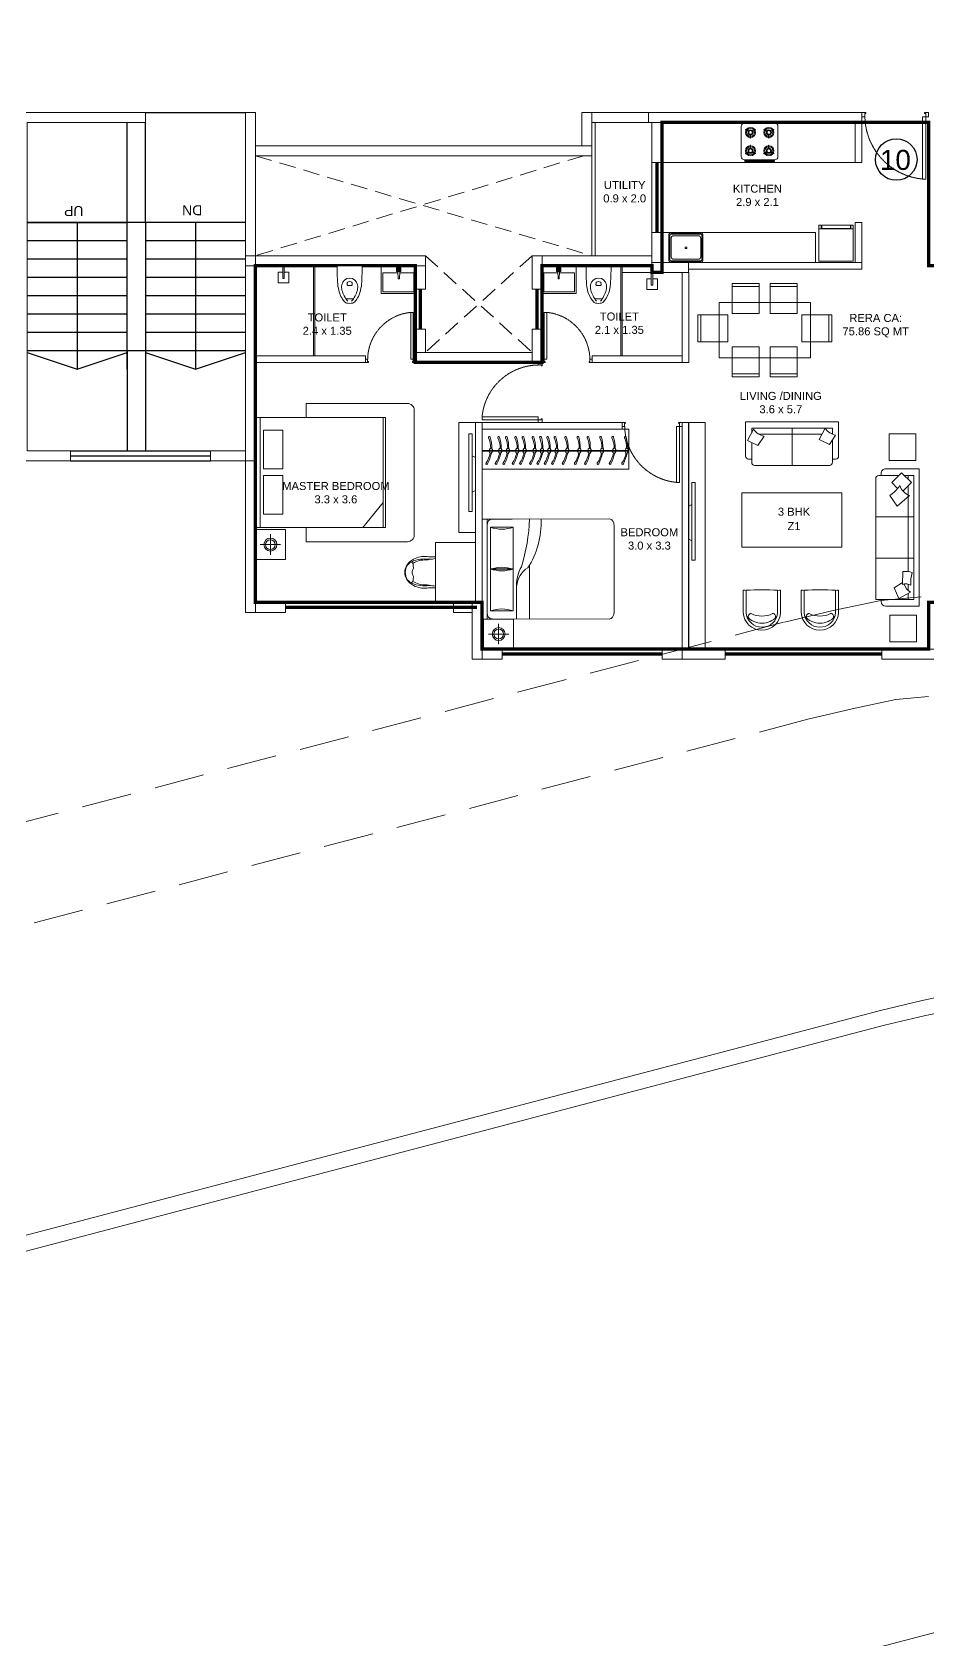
# Model space of a CAD drawing. Header units: inches. Extents: x 27644242 to 29005101, y -955243 to 216979.
# Drawn here: x 28720668 to 28734104, y 27122 to 51236 of the extents above; entities that cross this region are included whole.
import ezdxf

# ---------------------------------------------------------------- set-up
doc = ezdxf.new("R2010")
doc.units = ezdxf.units.IN
doc.header["$MEASUREMENT"] = 0
doc.set_wipeout_variables(frame=1)
for name, pattern in [('01-Xref Col Podium Lvl-1$0$HIDDEN', [0.375, 0.25, -0.125]), ('DASHED', [0.75, 0.5, -0.25]), ('DASHED2', [0.375, 0.25, -0.125]), ('HIDDEN', [0.375, 0.25, -0.125])]:
    doc.linetypes.add(name, pattern=pattern)
doc.layers.get('Defpoints').update_dxf_attribs({"color": 8})
for name, color, linetype, lineweight in [('AHC-A-DUCT', 14, 'HIDDEN', 5), ('DOOR', 4, 'Continuous', 0), ('ELEVATION', 40, 'Continuous', 13), ('FURN', 250, 'Continuous', 0), ('RVA Site Boundary', 17, 'Continuous', 15), ('WALL', 7, 'Continuous', 20), ('WINDOW', 162, 'Continuous', 13)]:
    doc.layers.add(name, color=color, linetype=linetype, lineweight=lineweight)
for name, color, linetype in [('KPA Elevation Line 3', 252, 'Continuous'), ('KPA General Plan Line', 1, 'Continuous'), ('KPA Glass', 152, 'Continuous'), ('KPA Stair Line', 253, 'Continuous'), ('KPA Text', 7, 'Continuous'), ('text', 7, 'Continuous')]:
    doc.layers.add(name, color=color, linetype=linetype)
doc.styles.add('AMITS', font='arial.ttf')
doc.styles.get("Standard").update_dxf_attribs({"font": 'swiss.ttf'})

# ---------------------------------------------------------------- blocks, each defined once
blk = doc.blocks.new('A$C69BC79EC')
for p, q in [((980, 3480), (230, 3230)), ((980, 1280), (980, 3480)), ((1730, 3230), (980, 3480)), ((2755, 3480), (2005, 3230)), ((2755, 1280), (2755, 3480)), ((3505, 3230), (2755, 3480))]:
    blk.add_line(p, q)
at = {"layer": 'KPA Elevation Line 3'}
for p, q in [((1730, 1280), (1730, 3480)), ((2005, 3480), (2005, 1280)), ((1730, 3205), (2005, 3205)), ((1730, 1280), (2005, 1280))]:
    blk.add_line(p, q, dxfattribs=at)
at = {"layer": 'KPA General Plan Line'}
blk.add_line((1730, -370), (230, -370), dxfattribs=at)
at = {"layer": 'KPA Glass', "ltscale": 500}
for p, q in [((2855, 4855), (755, 4855)), ((2855, 4780), (755, 4780)), ((2855, 4705), (755, 4705))]:
    blk.add_line(p, q, dxfattribs=at)
at = {"layer": 'KPA Stair Line', "ltscale": 500}
for p, q in [((1730, 3205), (1730, 4705)), ((2005, 3205), (2005, 4705)), ((1730, 1280), (1730, -220)), ((2005, 1280), (2005, -220))]:
    blk.add_line(p, q, dxfattribs=at)
at = {"layer": 'KPA Stair Line'}
for p, q in [((230, 3205), (1730, 3205)), ((2005, 3205), (3505, 3205)), ((230, 2930), (1730, 2930)), ((2005, 2930), (3505, 2930)), ((230, 2655), (1730, 2655)), ((2005, 2655), (3505, 2655)), ((230, 2380), (1730, 2380)), ((2005, 2380), (3505, 2380)), ((230, 2105), (1730, 2105)), ((2005, 2105), (3505, 2105)), ((230, 1830), (1730, 1830)), ((2005, 1830), (3505, 1830)), ((230, 1555), (1730, 1555)), ((2005, 1555), (3505, 1555)), ((230, 1280), (1730, 1280)), ((3505, 1280), (2005, 1280)), ((2005, 1280), (3505, 1280))]:
    blk.add_line(p, q, dxfattribs=at)
at = {"layer": 'WALL', "ltscale": 500}
for p, q in [((755, 4855), (80, 4855)), ((80, -370), (80, 4855)), ((755, 4705), (755, 4855)), ((2855, 4705), (2855, 4855)), ((3655, 4855), (2855, 4855)), ((3655, 4855), (3655, -370)), ((755, 4705), (230, 4705)), ((230, -370), (230, 4705)), ((3505, 4705), (2855, 4705)), ((3505, 4705), (3505, -220)), ((1730, -220), (3505, -220)), ((1730, -220), (1730, -370)), ((80, -370), (230, -370)), ((1730, -370), (3655, -370))]:
    blk.add_line(p, q, dxfattribs=at)
at = {"layer": 'KPA Text', "extrusion": (-0.021168, 5.594e-15, 0.999776)}
for s, p in [('DN', (-1023, 877, -18)), ('UP', (-1035, 2659, -55))]:
    blk.add_text(s, height=150, rotation=90, dxfattribs=at).set_placement(p)
blk = doc.blocks.new('A$C3D5F2F58')
at = {"color": 0, "linetype": 'ByBlock'}
blk.add_wipeout([(188, 0), (-188, 0), (-185, -125), (-183, -194), (-179, -263), (-176, -302), (-170, -349), (-151, -415), (-144, -433), (-131, -459), (-112, -495), (-106, -504), (-86, -530), (-72, -545), (-64, -553), (-56, -558), (-41, -562), (-23, -564), (3, -565), (30, -563), (47, -561), (56, -558), (74, -543), (101, -511), (135, -451), (158, -392), (171, -340), (179, -260), (185, -136), (187, -46)], dxfattribs=at)
for p, q in [((-188, 0), (188, 0)), ((0, -63), (0, -63)), ((-38, -282), (-36, -255)), ((-24, -298), (24, -298)), ((36, -255), (38, -282)), ((-43, -497), (43, -497))]:
    blk.add_line(p, q, dxfattribs=at)
at = {"color": 0, "linetype": 'ByBlock', "extrusion": (0, 0, -1)}
for centre, major_axis, ratio, start_param, end_param in [((3903, 5), (4088, 164), 0.940247, 3.100232, 3.182953), ((-3903, 5), (-4088, 164), 0.940247, 3.100232, 3.182953), ((0, -305), (84.4, 84.4), 1, 4.07333, 6.922251), ((0, -292), (-38.2, 38.2), 1, 0.139988, 1.430816), ((276, -258), (321, 321), 1, 3.353441, 3.79389), ((87, -319), (147, 147), 1, 3.705861, 4.079165), ((326, -246), (-323, 323), 1, 4.816657, 5.23508), ((-24, -284), (10, 10), 1, 2.356198, 4.018929), ((-27, -256), (6.03, 6.03), 1, 4.01894, 4.852375), ((24, -284), (-10, 10), 1, 2.264265, 3.926995), ((-326, -246), (-323, 323), 1, 2.618909, 3.037332), ((27, -256), (6.03, 6.03), 1, -0.139979, 0.693472), ((-276, -258), (-321, 321), 1, 2.489302, 2.929752), ((-87, -319), (-147, 147), 1, 2.204028, 2.577331), ((119, -350), (193, 193), 1, 3.092098, 3.328462), ((-41, -527), (24.1, 24.1), 1, 2.528301, 3.092099), ((-43, -474), (16.1, 16.1), 1, 2.356198, 3.387836), ((0, -292), (-193, 193), 1, 3.75489, 4.099099), ((43, -474), (16.1, 16.1), 1, 1.324559, 2.356198), ((41, -527), (24.1, 24.1), 1, 1.620298, 2.184095), ((-119, -350), (193, 193), 1, 1.383935, 1.620298)]:
    blk.add_ellipse(centre, major_axis=major_axis, ratio=ratio, start_param=start_param, end_param=end_param, dxfattribs=at)
blk = doc.blocks.new('A$C3E645E75')
at = {"extrusion": (0, 0, -1), "zscale": -0.9999999999999998, "rotation": 179.9999999999989}
blk.add_blockref('A$C3D5F2F58', (0, 0), dxfattribs=at)
blk = doc.blocks.new('A$C700F438C')
at = {"layer": 'FURN', "color": 8, "extrusion": (-6.65399e-08, 5.27913e-08, 1)}
for p, q in [((0.073, 1.5, 0), (1.83, 1.5, 0)), ((1.98, 1.5, 0), (1.53, 1.5, 0)), ((1.98, 1.5, 0), (1.53, 1.5, 0)), ((1.98, 1.5, 0), (1.53, 1.5, 0)), ((1.904, 1.5, 0), (1.904, 0, 0)), ((0, 0.091, 0), (0, 1.409, 0)), ((1.855, 1.378, 0), (1.512, 1.378, 0)), ((1.512, 1.378, 0), (1.512, 0.747, 0)), ((1.855, 0.747, 0), (1.855, 1.378, 0)), ((1.267, 0.799, 0), (1.267, 0, 0)), ((1.512, 0.122, 0), (1.512, 0.754, 0)), ((1.512, 0.754, 0), (1.855, 0.754, 0)), ((1.512, 0.747, 0), (1.855, 0.747, 0)), ((1.855, 0.754, 0), (1.855, 0.122, 0)), ((1.463, 0.503, 0), (1.463, 0, 0)), ((1.83, 0, 0), (0.074, 0, 0)), ((1.855, 0.122, 0), (1.512, 0.122, 0)), ((1.904, 0, 0), (1.98, 0, 0))]:
    blk.add_line(p, q, dxfattribs=at)
at = {"layer": 'FURN', "linetype": 'Continuous', "lineweight": 0, "extrusion": (-6.65399e-08, 5.27913e-08, 1)}
blk.add_line((1.83, 0, 0), (1.917, 0, 0), dxfattribs=at)
at = {"layer": 'FURN', "color": 8, "extrusion": (6.65399e-08, -5.27913e-08, -1)}
for centre, major_axis, ratio, start_param, end_param in [((0.073, 1.409, 0), (0, -0.0914, 0), 0.803207, 1.570796, 3.141593), ((1.959, 1.454, 0), (0, -1.077, 0), 0.803207, 0.880587, 1.613256), ((3.067, 1.603, 0), (0, -2.243, 0), 0.803207, 1.197175, 1.525138), ((1.83, 1.409, 0), (0, -0.0914, 0), 0.803207, 3.141593, 4.712389), ((1.683, 2.11, 0), (0, -0.762, 0), 0.803207, -0.283794, 0.283794), ((0.669, 0.085, 0), (-0.705, -0.615, 0), 0.604617, 2.952061, 3.536756), ((-0.032, 0.19, 0), (-1.467, -0.494, 0), 0.581007, 3.019706, 3.343381), ((1.684, 0.015, 0), (0, -0.762, 0), 0.803207, 2.857799, 3.425387), ((0.074, 0.091, 0), (0, -0.0914, 0), 0.803207, 0, 1.570796), ((1.83, 0.092, 0), (0, -0.0914, 0), 0.803207, -1.570796, 0)]:
    blk.add_ellipse(centre, major_axis=major_axis, ratio=ratio, start_param=start_param, end_param=end_param, dxfattribs=at)
at = {"layer": 'FURN', "color": 8, "extrusion": (-6.65399e-08, 5.27913e-08, 1)}
for centre, start_param, end_param in [((1.683, 1.485, 0), -0.283794, 0.283794), ((1.684, -0.61, 0), 2.857799, 3.425387)]:
    blk.add_ellipse(centre, major_axis=(0, -0.762, 0), ratio=0.803207, start_param=start_param, end_param=end_param, dxfattribs=at)
blk = doc.blocks.new('BEDROOM')
at = {"layer": 'FURN', "linetype": 'Continuous', "extrusion": (-5.00305e-08, -8.66553e-08, 1)}
for p, q in [((1066, 501, 0), (1066, 193, 0)), ((912, 347, 0), (1220, 347, 0))]:
    blk.add_line(p, q, dxfattribs=at)
at = {"layer": 'FURN', "ltscale": 500}
blk.add_line((1315, 122, 0), (1315, -1378, 0), dxfattribs=at)
at = {"layer": 'FURN', "ltscale": 0.05, "extrusion": (-5.00305e-08, -8.66553e-08, 1), "elevation": 0}
blk.add_lwpolyline([(1291, 122), (841, 122), (841, 572), (1291, 572)], close=True, dxfattribs=at)
at = {"layer": 'FURN', "linetype": 'Continuous', "extrusion": (-5.00305e-08, -8.66553e-08, 1)}
for radius in [97, 72.8]:
    blk.add_circle((1066, 347, 0), radius, dxfattribs=at)
at = {"layer": 'FURN', "extrusion": (-3.01072e-07, 1.30707e-07, 1), "xscale": -1000.000000000015, "yscale": 1000.000000000015, "zscale": 1000.000000000007, "rotation": 180.0236273616612}
blk.add_blockref('A$C700F438C', (-665, 121, 0), dxfattribs=at)
blk = doc.blocks.new('hob')
at = {"layer": 'FURN', "extrusion": (2e-16, 7.34249e-08, 1)}
for p, q in [((-747640, 890447), (-747613, 890399)), ((-747640, 890302), (-747613, 890350)), ((-747636, 890449), (-747608, 890402)), ((-747636, 890300), (-747608, 890347)), ((-747510, 890377), (-747566, 890377)), ((-747510, 890372), (-747566, 890372)), ((-747405, 890377), (-747350, 890377)), ((-747405, 890372), (-747350, 890372)), ((-747280, 890449), (-747308, 890402)), ((-747280, 890300), (-747308, 890347)), ((-747276, 890447), (-747303, 890399)), ((-747276, 890302), (-747303, 890350)), ((-747640, 890172), (-747613, 890124)), ((-747640, 890027), (-747613, 890075)), ((-747636, 890174), (-747608, 890127)), ((-747636, 890025), (-747608, 890072)), ((-747510, 890102), (-747566, 890102)), ((-747510, 890097), (-747566, 890097)), ((-747405, 890102), (-747350, 890102)), ((-747405, 890097), (-747350, 890097)), ((-747280, 890174), (-747308, 890127)), ((-747280, 890025), (-747308, 890072)), ((-747276, 890172), (-747303, 890124)), ((-747276, 890027), (-747303, 890075))]:
    blk.add_line(p, q, dxfattribs=at)
at = {"layer": 'FURN', "extrusion": (2e-16, 7.34249e-08, 1), "elevation": 0}
for points in [[(-747233, 889962), (-747683, 889962, -0.414214), (-747733, 890012), (-747733, 890462, -0.414214), (-747683, 890512), (-747233, 890512, -0.414214), (-747183, 890462), (-747183, 890012, -0.414214)], [(-747173, 890462, -0.414214), (-747158, 890447), (-747158, 890027, -0.414214), (-747173, 890012), (-747173, 890027)]]:
    blk.add_lwpolyline(points, format="xyb", close=True, dxfattribs=at)
at = {"layer": 'FURN', "extrusion": (2e-16, 7.34249e-08, 1), "const_width": 20, "elevation": 0}
for points in [[(-747625, 890375, 1), (-747565, 890375, 1)], [(-747290, 890375, 1), (-747350, 890375, 1)], [(-747625, 890100, -1), (-747565, 890100, -1)], [(-747290, 890100, 1), (-747350, 890100, 1)]]:
    blk.add_lwpolyline(points, format="xyb", close=True, dxfattribs=at)
at = {"layer": 'FURN', "extrusion": (2e-16, 7.34249e-08, 1)}
for centre, radius in [((-747595, 890375, 0), 75), ((-747595, 890375, 0), 60), ((-747595, 890375, 0), 37.5), ((-747320, 890375, 0), 75), ((-747320, 890375, 0), 60), ((-747320, 890375, 0), 37.5), ((-747595, 890100, 0), 75), ((-747595, 890100, 0), 60), ((-747595, 890100, 0), 37.5), ((-747320, 890100, 0), 75), ((-747320, 890100, 0), 60), ((-747320, 890100, 0), 37.5)]:
    blk.add_circle(centre, radius, dxfattribs=at)
for centre, start, end in [((-747595, 890375, 0), 118.3146, 121.6854), ((-747595, 890375, 0), 238.3146, 241.6854), ((-747595, 890375, 0), 358.3146, 1.6854), ((-747320, 890375, 0), 178.3146, 181.6854), ((-747320, 890375, 0), 58.3146, 61.6854), ((-747320, 890375, 0), 58.3146, 61.6854), ((-747320, 890375, 0), 298.3146, 301.6854), ((-747595, 890100, 0), 118.3146, 121.6854), ((-747595, 890100, 0), 358.3146, 1.6854), ((-747320, 890100, 0), 178.3146, 181.6854), ((-747320, 890100, 0), 58.3146, 61.6854), ((-747320, 890100, 0), 58.3146, 61.6854), ((-747595, 890100, 0), 238.3146, 241.6854), ((-747320, 890100, 0), 298.3146, 301.6854)]:
    blk.add_arc(centre, 85, start, end, dxfattribs=at)
blk = doc.blocks.new('DOOR_750')
at = {"layer": 'DOOR'}
for points in [[(-70, 50), (-32, 50), (-32, 750), (-70, 750)], [(-750, 50), (-718, 50), (-718, 12), (-705, 12), (-705, 0), (-750, 0)], [(0, 50), (-32, 50), (-32, 12), (-45, 12), (-45, 0), (0, 0)]]:
    blk.add_lwpolyline(points, close=True, dxfattribs=at)
at = {"layer": 'DOOR', "linetype": 'DASHED', "ltscale": 10}
blk.add_arc((-2, 38), 715, 95.4221, 179.0403, dxfattribs=at)
blk = doc.blocks.new('A$C3C731254-flat-1')
at = {"layer": 'FURN'}
for p, q in [((-77430, -2820), (-77431, -2802)), ((-77430, -2802), (-77318, -2797)), ((-77430, -2820), (-77318, -2825))]:
    blk.add_line(p, q, dxfattribs=at)
for points in [[(-77233, -3061), (-77648, -3061), (-77648, -2547), (-77233, -2547)], [(-77263, -2843), (-77263, -2778), (-77318, -2778), (-77318, -2843)], [(-77275, -2831), (-77275, -2791), (-77306, -2791), (-77306, -2831)], [(-77287, -2819), (-77287, -2803), (-77293, -2803), (-77293, -2819)]]:
    blk.add_lwpolyline(points, close=True, dxfattribs=at)
blk.add_lwpolyline([(-77339, -2824), (-77339, -3036), (-77623, -3036), (-77623, -2572), (-77339, -2572), (-77339, -2798)], dxfattribs=at)
blk = doc.blocks.new('A$C3A956F37-flat-1')
at = {"layer": 'FURN'}
blk.add_line((-168, 90), (0, 90), dxfattribs=at)
for points in [[(-97, 67), (-97, 0), (-259, 0), (-259, 161), (-97, 161), (-97, 90)], [(0, 67), (-191, 67), (-191, 90), (-168, 90)]]:
    blk.add_lwpolyline(points, dxfattribs=at)
blk = doc.blocks.new('KITCHEN')
at = {"layer": 'FURN'}
for p, q in [((-135610, 231799, 0), (-135610, 232190, 0)), ((-135596, 231813, 0), (-135596, 232176, 0)), ((-135120, 232209, 0), (-135591, 232209, 0)), ((-135578, 231857, 0), (-135578, 232132, 0)), ((-135134, 232195, 0), (-135577, 232195, 0)), ((-135172, 232171, 0), (-135539, 232171, 0)), ((-135133, 232132, 0), (-135133, 231857, 0)), ((-135115, 231813, 0), (-135115, 232176, 0)), ((-135100, 231799, 0), (-135100, 232190, 0)), ((-135120, 231779, 0), (-135591, 231779, 0)), ((-135134, 231794, 0), (-135577, 231794, 0)), ((-135172, 231818, 0), (-135539, 231818, 0))]:
    blk.add_line(p, q, dxfattribs=at)
blk.add_circle((-135356, 231997, 0), 14.6, dxfattribs=at)
for centre, radius, start, end in [((-135591, 232190, 0), 19.4, 89.9999, 179.9999), ((-135577, 232176, 0), 19.4, 89.9999, 179.9999), ((-135539, 232132, 0), 38.9, 89.9999, 179.9999), ((-135172, 232132, 0), 38.9, 359.9999, 89.9999), ((-135134, 232176, 0), 19.4, 359.9999, 89.9999), ((-135120, 232190, 0), 19.4, 359.9999, 89.9999), ((-135591, 231799, 0), 19.4, 180.0001, 270.0001), ((-135577, 231813, 0), 19.4, 180.0001, 270.0001), ((-135539, 231857, 0), 38.9, 179.9999, 269.9999), ((-135172, 231857, 0), 38.9, 269.9999, 359.9999), ((-135134, 231813, 0), 19.4, 270.0001, 0.0001), ((-135120, 231799, 0), 19.4, 270.0001, 0.0001)]:
    blk.add_arc(centre, radius, start, end, dxfattribs=at)
blk = doc.blocks.new('edddew234')
at = {"layer": 'FURN', "linetype": 'Continuous', "extrusion": (5.00305e-08, 8.66553e-08, 1)}
for p, q in [((1391, 2058, 0), (1391, 1750, 0)), ((1545, 1904, 0), (1237, 1904, 0))]:
    blk.add_line(p, q, dxfattribs=at)
at = {"layer": 'FURN', "ltscale": 0.05, "extrusion": (5.00305e-08, 8.66553e-08, 1)}
for p, q in [((1616, 1650, 0), (-334, 1650, 0)), ((-334, 1650, 0), (-334, 0, 0)), ((6, 1650, 0), (-299, 1271, 0)), ((-299, 1650, 0), (-299, 0, 0)), ((1547, 1650, 0), (1547, 0, 0)), ((1616, 1650, 0), (1616, 0, 0)), ((1616, 0, 0), (-334, 0, 0))]:
    blk.add_line(p, q, dxfattribs=at)
blk.add_lwpolyline([(1166, 1679), (1616, 1679), (1616, 2129), (1166, 2129)], close=True, dxfattribs=at)
at = {"layer": 'FURN', "linetype": 'Continuous', "extrusion": (5.00305e-08, 8.66553e-08, 1)}
for points in [[(1494, 1449), (1203, 1449), (1203, 869), (1494, 869)], [(1494, 190), (1203, 190), (1203, 769), (1494, 769)]]:
    blk.add_lwpolyline(points, close=True, dxfattribs=at)
for radius in [97, 72.8]:
    blk.add_circle((1391, 1904), radius, dxfattribs=at)
blk = doc.blocks.new('TVVVV')
at = {"layer": 'FURN', "ltscale": 1000, "elevation": 0}
blk.add_lwpolyline([(-130, 740), (-82, 740), (-82, -429), (-130, -429)], close=True, dxfattribs=at)
for points in [[(-130, 447), (-179, 422)], [(-130, -96), (-179, -71)]]:
    blk.add_lwpolyline(points, dxfattribs=at)
blk = doc.blocks.new('CHAIR3A')
at = {"linetype": 'ByBlock'}
blk.add_line((-52, -301), (-52, 301), dxfattribs=at)
for points in [[(-52, 301, -0.003941), (-52, 301, 0.024434), (-3, 299, 0.045583), (106, 303, -0.150789), (371, 255, -0.143435), (506, 126, -0.142303), (537, 0, -2.98005)], [(-52, 267, 0.057605), (62, 255, -0.038875), (238, 255, -0.121281), (406, 199, -1.697813)], [(-52, 267, 0.057605), (62, 255, -0.038875), (238, 255, -0.121281), (406, 199, -1.697813)], [(-52, -301, 0.003941), (-52, -300, -0.024434), (-3, -299, -0.045583), (106, -303, 0.150789), (371, -255, 0.143435), (506, -126, 0.142303), (537, 0, 2.98005)], [(68, 254, 0.173618), (87, 244, 0.0594), (126, 241, -0.149572), (381, 173, 1.755029)], [(68, 254, 0.173618), (87, 244, 0.0594), (126, 241, -0.149572), (381, 173, 1.755029)], [(529, 0, 0.08954), (521, 43, -0.106296), (517, 70, 0.127969), (512, 95, 0.046207), (480, 147, 0.087077), (465, 161, -0.116175), (440, 187, 0.417123), (406, 196, 0.303615), (375, 132, -0.099252), (373, 96, 0.17219), (376, 68, -0.081748), (395, 0, 1.609398)], [(529, 0, 0.08954), (521, 43, -0.106296), (517, 70, 0.127969), (512, 95, 0.046207), (480, 147, 0.087077), (465, 161, -0.116175), (440, 187, 0.417123), (406, 196, 0.303615), (375, 132, -0.099252), (373, 96, 0.17219), (376, 68, -0.081748), (395, 0, 1.609398)], [(529, 0, -0.08954), (521, -43, 0.106296), (517, -70, -0.127969), (512, -95, -0.046207), (480, -147, -0.087077), (465, -161, 0.116175), (440, -187, -0.417123), (406, -196, -0.303615), (375, -132, 0.099252), (373, -96, -0.17219), (376, -68, 0.081748), (395, 0, -1.609398)], [(529, 0, -0.08954), (521, -43, 0.106296), (517, -70, -0.127969), (512, -95, -0.046207), (480, -147, -0.087077), (465, -161, 0.116175), (440, -187, -0.417123), (406, -196, -0.303615), (375, -132, 0.099252), (373, -96, -0.17219), (376, -68, 0.081748), (395, 0, -1.609398)], [(-52, -267, -0.057605), (62, -255, 0.038875), (238, -255, 0.121281), (406, -199, 1.697813)], [(-52, -267, -0.057605), (62, -255, 0.038875), (238, -255, 0.121281), (406, -199, 1.697813)], [(68, -254, -0.173618), (87, -244, -0.0594), (126, -241, 0.149572), (381, -173, -1.755029)], [(68, -254, -0.173618), (87, -244, -0.0594), (126, -241, 0.149572), (381, -173, -1.755029)]]:
    blk.add_lwpolyline(points, format="xyb", dxfattribs=at)
blk = doc.blocks.new('09CH600A')
at = {"linetype": 'ByBlock'}
blk.add_wipeout([(-275, 0), (275, 0), (274, -35), (277, -145), (278, -240), (261, -323), (234, -387), (193, -448), (142, -494), (109, -515), (34, -539), (-15, -540), (-54, -535), (-102, -518), (-170, -471), (-211, -424), (-233, -388), (-250, -350), (-273, -270), (-279, -219), (-278, -158), (-273, -96), (-273, -53), (-274, -23), (-275, -1)], dxfattribs=at)
at = {"linetype": 'ByBlock', "xscale": 0.9151414309484192, "yscale": 0.9151414309484192, "zscale": 0.9151414309484192, "rotation": 270.0696394041314}
blk.add_blockref('CHAIR3A', (0, -48), dxfattribs=at)
blk = doc.blocks.new('rffffff')
at = {"layer": 'FURN'}
for p, q in [((146, 519, 0), (-2054, 519, 0)), ((-2054, 519, 0), (-2053, -81, 0)), ((146, 519, 0), (147, -81, 0)), ((146, 251, 0), (-2054, 250, 0)), ((146, 239, 0), (-2054, 238, 0)), ((147, -81, 0), (-2053, -81, 0))]:
    blk.add_line(p, q, dxfattribs=at)
at = {"layer": 'FURN', "extrusion": (9.36485e-09, 6.40542e-09, 1)}
for points in [[(-2028, 206, 0.144333), (-2019, 208, 0.107177), (-2009, 216, 0.077818), (-2003, 227, 0.065016), (-1999, 242, 0.065016), (-2000, 257, 0.077818), (-2004, 269, 0.107177), (-2011, 279, 0.144333), (-2020, 282, 0.144333), (-2029, 280, 0.107177), (-2038, 273, 0.077818), (-2044, 262, 0.065016), (-2048, 247, 0.065016), (-2047, 231, 0.077818), (-2044, 219, 0.107177), (-2036, 210, 0.144333)], [(-1840, 206, 0.144333), (-1831, 208, 0.107177), (-1821, 216, 0.077818), (-1815, 227, 0.065016), (-1811, 242, 0.065016), (-1812, 257, 0.077818), (-1816, 269, 0.107177), (-1823, 279, 0.144333), (-1832, 282, 0.144333), (-1841, 280, 0.107177), (-1850, 273, 0.077818), (-1856, 262, 0.065016), (-1860, 247, 0.065016), (-1859, 231, 0.077818), (-1856, 219, 0.107177), (-1848, 210, 0.144333)], [(-1657, 207, 0.144333), (-1648, 208, 0.107177), (-1639, 216, 0.077818), (-1633, 227, 0.065016), (-1629, 242, 0.065016), (-1630, 257, 0.077818), (-1633, 269, 0.107177), (-1641, 279, 0.144333), (-1649, 282, 0.144333), (-1658, 280, 0.107177), (-1668, 273, 0.077818), (-1674, 262, 0.065016), (-1678, 247, 0.065016), (-1677, 232, 0.077818), (-1673, 219, 0.107177), (-1666, 210, 0.144333)], [(-1469, 207, 0.144333), (-1460, 208, 0.107177), (-1451, 216, 0.077818), (-1444, 227, 0.065016), (-1441, 242, 0.065016), (-1441, 257, 0.077818), (-1445, 269, 0.107177), (-1453, 279, 0.144333), (-1461, 282, 0.144333), (-1470, 281, 0.107177), (-1480, 273, 0.077818), (-1486, 262, 0.065016), (-1489, 247, 0.065016), (-1489, 232, 0.077818), (-1485, 219, 0.107177), (-1477, 210, 0.144333)], [(-1317, 207, 0.144333), (-1308, 208, 0.107177), (-1298, 216, 0.077818), (-1292, 227, 0.065016), (-1289, 242, 0.065016), (-1289, 257, 0.077818), (-1293, 269, 0.107177), (-1301, 279, 0.144333), (-1309, 282, 0.144333), (-1318, 281, 0.107177), (-1327, 273, 0.077818), (-1334, 262, 0.065016), (-1337, 247, 0.065016), (-1337, 232, 0.077818), (-1333, 219, 0.107177), (-1325, 210, 0.144333)], [(-1135, 207, 0.144333), (-1126, 208, 0.107177), (-1116, 216, 0.077818), (-1110, 227, 0.065016), (-1106, 242, 0.065016), (-1107, 257, 0.077818), (-1111, 270, 0.107177), (-1118, 279, 0.144333), (-1127, 282, 0.144333), (-1136, 281, 0.107177), (-1145, 273, 0.077818), (-1151, 262, 0.065016), (-1155, 247, 0.065016), (-1154, 232, 0.077818), (-1151, 220, 0.107177), (-1143, 210, 0.144333)], [(-975, 207, 0.144333), (-966, 208, 0.107177), (-957, 216, 0.077818), (-951, 227, 0.065016), (-947, 242, 0.065016), (-947, 257, 0.077818), (-951, 270, 0.107177), (-959, 279, 0.144333), (-967, 282, 0.144333), (-976, 281, 0.107177), (-986, 273, 0.077818), (-992, 262, 0.065016), (-996, 247, 0.065016), (-995, 232, 0.077818), (-991, 220, 0.107177), (-984, 210, 0.144333)], [(-865, 207, 0.144333), (-856, 209, 0.107177), (-846, 216, 0.077818), (-840, 227, 0.065016), (-836, 242, 0.065016), (-837, 257, 0.077818), (-841, 270, 0.107177), (-848, 279, 0.144333), (-857, 283, 0.144333), (-866, 281, 0.107177), (-875, 273, 0.077818), (-881, 262, 0.065016), (-885, 247, 0.065016), (-885, 232, 0.077818), (-881, 220, 0.107177), (-873, 210, 0.144333)], [(-756, 207, 0.144333), (-747, 209, 0.107177), (-738, 216, 0.077818), (-731, 227, 0.065016), (-728, 242, 0.065016), (-728, 258, 0.077818), (-732, 270, 0.107177), (-740, 279, 0.144333), (-748, 283, 0.144333), (-757, 281, 0.107177), (-766, 273, 0.077818), (-773, 262, 0.065016), (-776, 247, 0.065016), (-776, 232, 0.077818), (-772, 220, 0.107177), (-764, 210, 0.144333)], [(-645, 207, 0.144333), (-636, 209, 0.107177), (-627, 216, 0.077818), (-621, 227, 0.065016), (-617, 242, 0.065016), (-617, 258, 0.077818), (-621, 270, 0.107177), (-629, 279, 0.144333), (-637, 283, 0.144333), (-646, 281, 0.107177), (-656, 273, 0.077818), (-662, 262, 0.065016), (-666, 247, 0.065016), (-665, 232, 0.077818), (-661, 220, 0.107177), (-654, 210, 0.144333)], [(-495, 207, 0.144333), (-486, 209, 0.107177), (-477, 216, 0.077818), (-471, 227, 0.065016), (-467, 242, 0.065016), (-468, 258, 0.077818), (-471, 270, 0.107177), (-479, 279, 0.144333), (-488, 283, 0.144333), (-496, 281, 0.107177), (-506, 273, 0.077818), (-512, 262, 0.065016), (-516, 247, 0.065016), (-515, 232, 0.077818), (-511, 220, 0.107177), (-504, 210, 0.144333)], [(-385, 207, 0.144333), (-376, 209, 0.107177), (-366, 216, 0.077818), (-360, 227, 0.065016), (-357, 242, 0.065016), (-357, 258, 0.077818), (-361, 270, 0.107177), (-369, 279, 0.144333), (-377, 283, 0.144333), (-386, 281, 0.107177), (-395, 273, 0.077818), (-402, 262, 0.065016), (-405, 247, 0.065016), (-405, 232, 0.077818), (-401, 220, 0.107177), (-393, 210, 0.144333)], [(-244, 207, 0.144333), (-235, 209, 0.107177), (-226, 216, 0.077818), (-219, 227, 0.065016), (-216, 242, 0.065016), (-216, 258, 0.077818), (-220, 270, 0.107177), (-228, 279, 0.144333), (-236, 283, 0.144333), (-245, 281, 0.107177), (-254, 273, 0.077818), (-261, 262, 0.065016), (-264, 247, 0.065016), (-264, 232, 0.077818), (-260, 220, 0.107177), (-252, 210, 0.144333)], [(-130, 207, 0.144333), (-121, 209, 0.107177), (-112, 216, 0.077818), (-106, 227, 0.065016), (-102, 242, 0.065016), (-102, 258, 0.077818), (-106, 270, 0.107177), (-114, 279, 0.144333), (-122, 283, 0.144333), (-131, 281, 0.107177), (-141, 273, 0.077818), (-147, 262, 0.065016), (-151, 247, 0.065016), (-150, 232, 0.077818), (-146, 220, 0.107177), (-139, 210, 0.144333)], [(11, 207, 0.144333), (20, 209, 0.107177), (29, 216, 0.077818), (35, 227, 0.065016), (39, 242, 0.065016), (38, 258, 0.077818), (35, 270, 0.107177), (27, 279, 0.144333), (18, 283, 0.144333), (10, 281, 0.107177), (0, 273, 0.077818), (-6, 262, 0.065016), (-10, 247, 0.065016), (-9, 232, 0.077818), (-5, 220, 0.107177), (2, 210, 0.144333)]]:
    blk.add_lwpolyline(points, format="xyb", close=True, dxfattribs=at)
for points in [[(-2038, 211, 0.057952), (-2015, 41, 1.08017), (-1990, 49, -0.102886), (-2022, 207, -0.821198)], [(-1850, 212, 0.057952), (-1827, 41, 1.08017), (-1802, 49, -0.102886), (-1834, 207, -0.821198)], [(-1668, 212, 0.057952), (-1644, 41, 1.08017), (-1619, 50, -0.102886), (-1651, 207, -0.821198)], [(-1479, 212, 0.057952), (-1456, 41, 1.08017), (-1431, 50, -0.102886), (-1463, 207, -0.821198)], [(-1327, 212, 0.057952), (-1304, 41, 1.08017), (-1279, 50, -0.102886), (-1311, 207, -0.821198)], [(-1145, 212, 0.057952), (-1122, 41, 1.08017), (-1097, 50, -0.102886), (-1129, 207, -0.821198)], [(-985, 212, 0.057952), (-962, 41, 1.08017), (-937, 50, -0.102886), (-969, 207, -0.821198)], [(-875, 212, 0.057952), (-852, 41, 1.08017), (-827, 50, -0.102886), (-859, 207, -0.821198)], [(-766, 212, 0.057952), (-743, 41, 1.08017), (-718, 50, -0.102886), (-750, 207, -0.821198)], [(-656, 212, 0.057952), (-632, 41, 1.08017), (-607, 50, -0.102886), (-639, 207, -0.821198)], [(-506, 212, 0.057952), (-482, 41, 1.08017), (-457, 50, -0.102886), (-489, 207, -0.821198)], [(-395, 212, 0.057952), (-372, 41, 1.08017), (-347, 50, -0.102886), (-379, 207, -0.821198)], [(-254, 212, 0.057952), (-231, 41, 1.08017), (-206, 50, -0.102886), (-238, 207, -0.821198)], [(-141, 212, 0.057952), (-117, 41, 1.08017), (-92, 50, -0.102886), (-124, 207, -0.821198)], [(0, 212, 0.057952), (24, 41, 1.08017), (49, 50, -0.102886), (17, 207, -0.821198)]]:
    blk.add_lwpolyline(points, format="xyb", dxfattribs=at)
for centre, radius, start, end in [((-1304, 113, 0), 745, 153.8497, 167.1166), ((-1627, 202, 0), 395, 145.0214, 168.5184), ((-1962, 436, 0), 13.2, 325.0212, 153.8495), ((-1116, 113, 0), 745, 153.8497, 167.1166), ((-1439, 202, 0), 395, 145.0214, 168.5184), ((-1774, 436, 0), 13.2, 325.0212, 153.8495), ((-934, 113, 0), 745, 153.8497, 167.1166), ((-1257, 202, 0), 395, 145.0214, 168.5184), ((-1591, 436, 0), 13.2, 325.0212, 153.8495), ((-746, 113, 0), 745, 153.8497, 167.1166), ((-1069, 202, 0), 395, 145.0214, 168.5184), ((-1403, 436, 0), 13.2, 325.0212, 153.8495), ((-594, 113, 0), 745, 153.8497, 167.1166), ((-917, 202, 0), 395, 145.0214, 168.5184), ((-1251, 436, 0), 13.2, 325.0212, 153.8495), ((-411, 113, 0), 745, 153.8497, 167.1166), ((-734, 202, 0), 395, 145.0214, 168.5184), ((-1069, 436, 0), 13.2, 325.0212, 153.8495), ((-252, 113, 0), 745, 153.8497, 167.1166), ((-575, 202, 0), 395, 145.0214, 168.5184), ((-909, 436, 0), 13.2, 325.0212, 153.8495), ((-141, 113, 0), 745, 153.8497, 167.1166), ((-464, 202, 0), 395, 145.0214, 168.5184), ((-799, 436, 0), 13.2, 325.0212, 153.8495), ((-33, 113, 0), 745, 153.8497, 167.1166), ((-356, 202, 0), 395, 145.0214, 168.5184), ((-690, 436, 0), 13.2, 325.0212, 153.8495), ((78, 113, 0), 745, 153.8497, 167.1166), ((-245, 202, 0), 395, 145.0214, 168.5184), ((-579, 436, 0), 13.2, 325.0212, 153.8495), ((228, 113, 0), 745, 153.8497, 167.1166), ((-95, 202, 0), 395, 145.0214, 168.5184), ((-429, 436, 0), 13.2, 325.0212, 153.8495), ((338, 113, 0), 745, 153.8497, 167.1166), ((15, 202, 0), 395, 145.0214, 168.5184), ((-319, 436, 0), 13.2, 325.0212, 153.8495), ((479, 113, 0), 745, 153.8497, 167.1166), ((156, 202, 0), 395, 145.0214, 168.5184), ((-178, 436, 0), 13.2, 325.0212, 153.8495), ((593, 113, 0), 745, 153.8497, 167.1166), ((270, 202, 0), 395, 145.0214, 168.5184), ((-64, 436, 0), 13.2, 325.0212, 153.8495), ((734, 113, 0), 745, 153.8497, 167.1166), ((411, 202, 0), 395, 145.0214, 168.5184), ((77, 436, 0), 13.2, 325.0212, 153.8495)]:
    blk.add_arc(centre, radius, start, end, dxfattribs=at)
blk = doc.blocks.new('FRDG')
at = {"layer": 'FURN', "color": 8, "lineweight": 0, "extrusion": (3.3432e-08, -6.87431e-09, 1), "elevation": 0}
for points in [[(9345.998, -728.492), (9346.508, -728.492), (9346.508, -727.946), (9345.998, -727.946)], [(9346.508, -727.946), (9346.566, -727.946), (9346.566, -727.986), (9346.508, -727.986)], [(9346.514, -727.992), (9346.566, -727.992), (9346.566, -728.444), (9346.514, -728.444)], [(9346.508, -728.452), (9346.566, -728.452), (9346.566, -728.492), (9346.508, -728.492)]]:
    blk.add_lwpolyline(points, close=True, dxfattribs=at)
blk = doc.blocks.new('DINING TBALE')
at = {"layer": 'FURN'}
for p, q in [((552, 1665, 0), (552, 1710, 0)), ((552, 1710, 0), (957, 1710, 0)), ((552, 1665, 0), (552, 1710, 0)), ((957, 1710, 0), (957, 1665, 0)), ((1123, 1710, 0), (1123, 1665, 0)), ((1528, 1710, 0), (1123, 1710, 0)), ((1528, 1665, 0), (1528, 1710, 0)), ((1528, 1665, 0), (1528, 1710, 0)), ((957, 1665, 0), (552, 1665, 0)), ((552, 1665, 0), (552, 1260, 0)), ((957, 1665, 0), (552, 1665, 0)), ((957, 1260, 0), (957, 1665, 0)), ((1123, 1260, 0), (1123, 1665, 0)), ((1123, 1665, 0), (1528, 1665, 0)), ((1123, 1665, 0), (1528, 1665, 0)), ((1528, 1665, 0), (1528, 1260, 0)), ((1726, 1426, 0), (354, 1426, 0)), ((354, 1426, 0), (354, 594, 0)), ((552, 1260, 0), (957, 1260, 0)), ((1528, 1260, 0), (1123, 1260, 0)), ((1726, 1426, 0), (1726, 594, 0)), ((35, 1184, 0), (80, 1184, 0)), ((35, 779, 0), (35, 1184, 0)), ((485, 1184, 0), (80, 1184, 0)), ((80, 1184, 0), (80, 779, 0)), ((80, 1184, 0), (80, 779, 0)), ((485, 779, 0), (485, 1184, 0)), ((1595, 1184, 0), (2000, 1184, 0)), ((1595, 779, 0), (1595, 1184, 0)), ((2045, 1184, 0), (2000, 1184, 0)), ((2000, 1184, 0), (2000, 779, 0)), ((2000, 1184, 0), (2000, 779, 0)), ((2045, 779, 0), (2045, 1184, 0)), ((80, 779, 0), (35, 779, 0)), ((80, 779, 0), (35, 779, 0)), ((80, 779, 0), (485, 779, 0)), ((552, 761, 0), (957, 761, 0)), ((552, 761, 0), (552, 356, 0)), ((957, 761, 0), (957, 356, 0)), ((1123, 761, 0), (1123, 356, 0)), ((1528, 761, 0), (1123, 761, 0)), ((1528, 761, 0), (1528, 356, 0)), ((2000, 779, 0), (1595, 779, 0)), ((2000, 779, 0), (2045, 779, 0)), ((2000, 779, 0), (2045, 779, 0)), ((354, 594, 0), (1726, 594, 0)), ((552, 356, 0), (552, 311, 0)), ((552, 356, 0), (552, 311, 0)), ((957, 356, 0), (552, 356, 0)), ((957, 356, 0), (552, 356, 0)), ((552, 311, 0), (957, 311, 0)), ((957, 311, 0), (957, 356, 0)), ((1123, 311, 0), (1123, 356, 0)), ((1123, 356, 0), (1528, 356, 0)), ((1123, 356, 0), (1528, 356, 0)), ((1528, 311, 0), (1123, 311, 0)), ((1528, 356, 0), (1528, 311, 0)), ((1528, 356, 0), (1528, 311, 0))]:
    blk.add_line(p, q, dxfattribs=at)
blk = doc.blocks.new('cha-1')
at = {"color": 0, "linetype": 'ByBlock'}
for points in [[(375, 10), (375, 453, 0.950858), (-375, 453), (-375, 10)], [(315, 11), (315, 452, 0.946504), (-315, 452), (-315, 11)]]:
    blk.add_lwpolyline(points, format="xyb", dxfattribs=at)
for centre, radius, start, end in [((0, 263), 405, 42.4573, 137.5427), ((-217, 533), 58.2, 126.2045, 258.1486), ((-224, 501), 25, 258.1486, 294.8492), ((0, 17), 508, 65.1508, 114.8492), ((224, 501), 25, 245.1508, 281.8514), ((217, 533), 58.2, 281.8514, 53.7955), ((-347, 125), 118, 256.2867, 285.6904), ((0, 4466), 4466, 265.9551, 274.0449), ((347, 125), 118, 254.3096, 283.7133)]:
    blk.add_arc(centre, radius, start, end, dxfattribs=at)
blk = doc.blocks.new('sofa-14')
at = {"color": 0, "linetype": 'ByBlock'}
for p, q in [((0, 0.55), (0, 0)), ((0.1, 0.6), (0.05, 0.6)), ((0.1, 0.65), (0.1, 0.292)), ((1.35, 0.7), (0.15, 0.7)), ((0.75, 0.1), (0.75, 0.7)), ((1.4, 0.332), (1.4, 0.65)), ((1.45, 0.6), (1.4, 0.6)), ((1.5, 0), (1.5, 0.55)), ((0.049, 0.214), (0.147, 0.364)), ((0.147, 0.364), (0.315, 0.286)), ((0.315, 0.286), (0.216, 0.102)), ((1.201, 0.228), (1.3, 0.378)), ((1.3, 0.378), (1.468, 0.301)), ((1.468, 0.301), (1.369, 0.116)), ((0, 0), (1.5, 0)), ((0.1, 0.199), (0.1, 0.1)), ((0.1, 0.1), (1.4, 0.1)), ((0.268, 0.2), (1.28, 0.2)), ((1.4, 0.1), (1.4, 0.174))]:
    blk.add_line(p, q, dxfattribs=at)
for centre, radius, start, end in [((0.05, 0.55), 0.05, 90, 180), ((0.15, 0.65), 0.05, 90, 180), ((1.35, 0.65), 0.05, 360, 90), ((1.45, 0.55), 0.05, 0, 90), ((0.006, -0.031), 0.249, 32.3301, 80.157), ((1.159, -0.017), 0.249, 32.3301, 80.157)]:
    blk.add_arc(centre, radius, start, end, dxfattribs=at)
blk = doc.blocks.new('sofasaaaaaaaaaaa')
at = {"color": 0, "linetype": 'ByBlock'}
for p, q in [((-322, 710), (-322, 745)), ((-275, 791), (1541, 791)), ((299, 791), (299, 221)), ((920, 791), (920, 221)), ((1541, 791), (1541, 221)), ((-422, 139), (-422, 640)), ((-214, 551), (-363, 403)), ((-352, 710), (-322, 710)), ((-322, 710), (-322, 444)), ((-126, 463), (-214, 551)), ((137, 471), (-22, 580)), ((1283, 389), (1366, 514)), ((1366, 514), (1522, 442)), ((1541, 710), (1571, 710)), ((1541, 424), (1541, 710)), ((1641, 640), (1641, 139)), ((-363, 403), (-214, 255)), ((-322, 363), (-322, 221)), ((-262, 302), (-322, 302)), ((-214, 255), (-87, 383)), ((1121, 302), (-167, 302)), ((-22, 283), (137, 471)), ((1118, 382), (1314, 390)), ((1405, 302), (1310, 302)), ((1522, 442), (1430, 270)), ((1541, 302), (1447, 302)), ((1641, 139), (-422, 139)), ((-322, 221), (1541, 221))]:
    blk.add_line(p, q, dxfattribs=at)
for centre, radius, start, end in [((-275, 745), 46.6, 90, 180), ((-352, 640), 69.8, 90, 180), ((-415, 825), 463, 301.9301, 328.0699), ((1571, 640), 69.8, 0, 90), ((-242, 211), 231, 18.0785, 71.9215), ((1465, 354), 348, 175.4155, 198.0697), ((1280, -338), 602, 85.599, 104.0402), ((1460, 340), 155, 160.8325, 209.9235), ((1234, 147), 231, 32.3301, 71.5057)]:
    blk.add_arc(centre, radius, start, end, dxfattribs=at)
blk = doc.blocks.new('ddd')
at = {"layer": 'ELEVATION', "ltscale": 500}
for p, q in [((70, 4400, 0), (70, 6400, 0)), ((970, 4150, 0), (520, 4150, 0))]:
    blk.add_line(p, q, dxfattribs=at)
at = {"layer": 'ELEVATION', "ltscale": 500, "elevation": 0}
blk.add_lwpolyline([(970, 4400), (970, 4400), (120, 4400), (120, 6400), (970, 6400), (970, 4400)], dxfattribs=at)
at = {"layer": 'FURN', "ltscale": 500}
for p, q in [((4020, 5800, 0), (1120, 5800, 0)), ((3424, 4750, 0), (1120, 4750, 0)), ((3424, 4750, 0), (3424, 4300, 0)), ((-4107, 2900, 0), (-4107, 4250, 0)), ((-4087, 2900, 0), (-4087, 4250, 0)), ((501, 2900, 0), (501, 4250, 0)), ((521, 2900, 0), (521, 4250, 0))]:
    blk.add_line(p, q, dxfattribs=at)
at = {"layer": 'FURN', "ltscale": 1000, "elevation": 0}
blk.add_lwpolyline([(-4219, 321), (-4219, 109), (-2697, 109, 0.414214), (-2597, 209), (-2597, 2083, 0.414214), (-2697, 2183), (-4219, 2183), (-4219, 1971)], format="xyb", dxfattribs=at)
at = {"layer": 'FURN', "ltscale": 500, "elevation": 0}
for points in [[(-1679, 250), (-1929, 250), (-1929, 1900), (-1679, 1900)], [(1520, -1500), (1770, -1500), (1770, 1900), (1520, 1900)], [(4930, 1330), (4930, 1730), (4530, 1730), (4530, 1330)], [(-2279, 100), (-1679, 100), (-1679, -800), (-2279, -800)], [(4940, -1392), (4940, -992), (4540, -992), (4540, -1392)]]:
    blk.add_lwpolyline(points, close=True, dxfattribs=at)
at = {"layer": 'FURN', "ltscale": 1000, "elevation": 0}
blk.add_lwpolyline([(2318, 844), (2318, 28), (3818, 28), (3818, 844)], close=True, dxfattribs=at)
at = {"layer": 'WALL', "ltscale": 500}
for p, q in [((970, 5800, 0), (970, 6400, 0)), ((1120, 5800, 0), (1120, 6400, 0)), ((1120, 5800, 0), (970, 5800, 0)), ((4020, 5800, 0), (4120, 5800, 0)), ((4020, 4900, 0), (4120, 4900, 0)), ((970, 4300, 0), (970, 4750, 0)), ((1120, 4750, 0), (970, 4750, 0)), ((1120, 4300, 0), (1120, 4750, 0)), ((-2578, 4250, 0), (-2578, 3900, 0)), ((-2428, 3900, 0), (-2428, 4250, 0)), ((-2428, 3900, 0), (-2578, 3900, 0)), ((-679, 3900, 0), (-829, 3900, 0)), ((-2578, 3300, 0), (-2578, 2800, 0)), ((-2428, 3300, 0), (-2578, 3300, 0)), ((-2428, 3300, 0), (-2428, 2950, 0)), ((-679, 3300, 0), (-829, 3300, 0)), ((-679, 2800, 0), (-779, 2800, 0)), ((-1679, 1900, 0), (-1679, -800, 0)), ((-1579, 1900, 0), (-1679, 1900, 0)), ((-1579, -800, 0), (-1579, 1900, 0))]:
    blk.add_line(p, q, dxfattribs=at)
at = {"layer": 'WALL', "color": 7, "ltscale": 500}
blk.add_line((-4529, -951, 0), (-4529, -801, 0), dxfattribs=at)
at = {"layer": 'WALL', "ltscale": 500, "elevation": 0}
for points in [[(4120, 6550), (920, 6550), (920, 6400), (4120, 6400)], [(-5129, 4250), (-2428, 4250), (-2428, 4400), (-5129, 4400)], [(970, 4300), (1520, 4300), (1520, 4150), (970, 4150)], [(1521, 4150), (1421, 4150), (1421, 2800), (1521, 2800)], [(-4979, 2800), (-4979, 2900), (-3328, 2900), (-3328, 2800)], [(-829, 2800), (-829, 2950), (-2578, 2950), (-2578, 2800)], [(71, 2800), (71, 2900), (1421, 2900), (1421, 2800)], [(521, 1800), (521, 1900), (-1579, 1900), (-1579, 1800)], [(1521, 1900), (1421, 1900), (1421, -1500), (1521, -1500)]]:
    blk.add_lwpolyline(points, close=True, dxfattribs=at)
for points in [[(4120, 5800), (4120, 6400), (4020, 6400), (4020, 5800)], [(4020, 4900), (4020, 4300), (4120, 4300), (4120, 4900)], [(-679, 3900), (-679, 4400), (-829, 4400), (-829, 3900)], [(-829, 3300), (-829, 2800), (-679, 2800), (-679, 3300)]]:
    blk.add_lwpolyline(points, dxfattribs=at)
at = {"layer": 'WALL', "color": 7, "ltscale": 500, "elevation": 0}
for points in [[(1120, 4400), (1120, 4400)], [(-4529, -801), (-4979, -801), (-4979, -951), (-4529, -951)], [(-2007, -950), (-1729, -950), (-1729, -800), (-2007, -800), (-2007, -950)]]:
    blk.add_lwpolyline(points, dxfattribs=at)
for points in [[(-5129, -951), (-4979, -951), (-4979, 4250), (-5129, 4250)], [(4120, 4200), (4120, 4300), (1520, 4300), (1520, 4200)], [(-1729, -1650), (-1579, -1650), (-1579, -800), (-1729, -800)], [(-1279, -1650), (-1279, -1500), (-1579, -1500), (-1579, -1650)], [(1121, -1650), (1121, -1500), (1421, -1500), (1421, -1650)], [(2070, -1650), (2070, -1500), (1421, -1500), (1421, -1650)], [(5270, -1650), (5270, -1500), (4420, -1500), (4420, -1650)]]:
    blk.add_lwpolyline(points, close=True, dxfattribs=at)
at = {"layer": 'WINDOW', "ltscale": 500, "const_width": 50, "elevation": 0}
for points in [[(1045, 5800), (1045, 4750)], [(-2503, 3900), (-2503, 3300)], [(-754, 3900), (-754, 3300)], [(-4529, -876), (-1657, -875)], [(-1279, -1575), (1121, -1575)], [(2070, -1575), (4420, -1575)]]:
    blk.add_lwpolyline(points, dxfattribs=at)
at = {"rotation": 89.99999999999125}
for name, p in [('A$C3A956F37-flat-1', (-4478, 4250, 0)), ('A$C3C731254-flat-1', (-5639, 81483, 0))]:
    blk.add_blockref(name, p, dxfattribs=at)
at = {"xscale": -1, "rotation": 270.0000000000088}
for name, p in [('A$C3C731254-flat-1', (2382, 81483, 0)), ('A$C3A956F37-flat-1', (893, 4150, 0))]:
    blk.add_blockref(name, p, dxfattribs=at)
at = {"layer": 'DOOR'}
for p, xscale, yscale, zscale, rotation in [((5120, 6550, 0), -1.333333977559269, 1.333333977559269, 1.333333977559269, 180), ((-679, 1900, 0), -1.200000000020023, 1.200000000020023, 1.200000000020023, 89.99999999999942), ((1421, 1900, 0), -1.200000000020023, 1.200000000020023, 1.200000000020023, 179.9999999999999)]:
    blk.add_blockref('DOOR_750', p, dxfattribs=dict(at, xscale=xscale, yscale=yscale, zscale=zscale, rotation=rotation))
blk.add_blockref('DOOR_750', (-2578, 2800, 0), dxfattribs=at)
at = {"layer": 'DOOR', "xscale": -1}
blk.add_blockref('DOOR_750', (-679, 2800, 0), dxfattribs=at)
at = {"layer": 'FURN'}
for name, p, rotation in [('hob', (-887652, -741346, 0), 270.0000000000086), ('KITCHEN', (-133876, 236517, 0), 180), ('A$C3E645E75', (168, 4250, 0), 179.9997802697439)]:
    blk.add_blockref(name, p, dxfattribs=dict(at, rotation=rotation))
at = {"layer": 'FURN', "extrusion": (-6.40542e-09, -9.36485e-09, 1), "xscale": -950.0000000000178, "yscale": 950.0000000000116, "zscale": 950.0000000000108, "rotation": 269.9749165264677}
blk.add_blockref('FRDG', (691651, -8874683, 0), dxfattribs=at)
at = {"layer": 'FURN', "ltscale": 1000, "xscale": -1}
for name, p, rotation in [('DINING TBALE', (1622, 4294, 0), 180), ('TVVVV', (1700, 571, 0), 180), ('sofasaaaaaaaaaaa', (5117, 782, 0), 89.99999999999994)]:
    blk.add_blockref(name, p, dxfattribs=dict(at, rotation=rotation))
at = {"layer": 'FURN', "ltscale": 500, "rotation": 180}
for name, p in [('edddew234', (-3363, 1971, 0)), ('rffffff', (-1432, 1719, 0)), ('BEDROOM', (-264, -928, 0))]:
    blk.add_blockref(name, p, dxfattribs=at)
at = {"layer": 'FURN', "ltscale": 1000, "rotation": 180}
blk.add_blockref('TVVVV', (-1857, 1301, 0), dxfattribs=at)
at = {"layer": 'FURN', "ltscale": 1000, "xscale": 931.2742623500526, "yscale": 931.2742623500526, "zscale": 931.2742623500526, "rotation": 180}
blk.add_blockref('sofa-14', (3770, 1907, 0), dxfattribs=at)
at = {"layer": 'text', "ltscale": 100, "char_height": 120, "width": 1715.23, "style": 'AMITS'}
for s, insert, attachment_point in [('\\pxqc;UTILITY\\P0.9 x 2.0', (-297, 5198, 0), 7), ('\\pxqc;KITCHEN\\P2.9 x 2.1', (1694, 5144, 0), 7), ('\\pxqc;TOILET\\P2.4 x 1.35', (-3044, 3212, 0), 9), ('\\pxqc;TOILET\\P2.1 x 1.35', (-377, 3226, 0), 7), ('\\pxqc;RERA CA: \\P75.86 SQ MT', (3468, 3173, 0), 7), ('\\pxqc;LIVING /DINING\\P3.6 x 5.7', (2045, 2035, 0), 7), ('\\pxqc;MASTER BEDROOM\\P3.3 x 3.6', (-4629, 684, 0), 7), ('\\pxqc;BEDROOM\\P3.0 x 3.3', (73, -10, 0), 7)]:
    blk.add_mtext(s, dxfattribs=dict(at, insert=insert, attachment_point=attachment_point))
at = {"layer": 'text', "color": 1, "ltscale": 100, "char_height": 120, "width": 1715.23, "attachment_point": 3, "style": 'AMITS'}
for s, insert in [('\\pxqc;3 BHK', (3958, 620, 0)), ('\\pxqc;Z1', (3958, 404, 0))]:
    blk.add_mtext(s, dxfattribs=dict(at, insert=insert))
at = {"layer": 'Defpoints', "ltscale": 500, "elevation": 0}
blk.add_lwpolyline([(1120, 6400, 50, 50, 0), (1120, 4150, 50, 50, 0), (970, 4150, 50, 50, 0), (970, 4250, 50, 50, 0), (-679, 4250, 50, 50, 0), (-679, 2800, 50, 50, 0), (-2578, 2800, 50, 50, 0), (-2578, 4250, 50, 50, 0), (-4979, 4250, 50, 50, 0), (-4978, -800, 50, 50, 0), (-1579, -800, 50, 50, 0), (-1579, -1501, 50, 50, 0), (1070, -1500, 50, 50, 0), (1070, -1500, 50, 50, 0), (5120, -1500, 50, 50, 0), (5120, -800, 50, 50, 0), (8220, -800, 50, 50, 0), (8220, 2799, 50, 50, 0), (7320, 2800, 50, 50, 0), (7320, 4250, 50, 50, 0), (5120, 4250, 50, 50, 0), (5120, 6400, 50, 50, 0), (1120, 6400, 50, 50, 0)], format="xyseb", dxfattribs=at)
at = {"layer": 'WALL', "color": 7, "ltscale": 500, "elevation": 0}
blk.add_lwpolyline([(971, 4400), (-679, 4400), (-679, 4250), (971, 4250)], dxfattribs=at)
at = {"layer": 'FURN', "xscale": -1, "rotation": 180.0002197302561}
blk.add_blockref('A$C3E645E75', (-3565, 4250, 0), dxfattribs=at)
at = {"layer": 'FURN', "ltscale": 500, "extrusion": (-3.36806e-11, 4.27313e-09, 1), "xscale": 0.8499999999999999, "yscale": 0.8499999999999999, "zscale": 0.8500000000000002, "rotation": 269.9303605929671}
blk.add_blockref('09CH600A', (-2279, -350, 0), dxfattribs=at)
at = {"layer": 'FURN', "ltscale": 1000, "xscale": -0.7494972036074088, "yscale": 0.7494972036074088, "zscale": 0.7494972036074088, "rotation": 180}
for p in [(2619, -611, 0), (3489, -611, 0)]:
    blk.add_blockref('cha-1', p, dxfattribs=at)

msp = doc.modelspace()

# ---------------------------------------------------------------- linework, layer by layer
at = {"layer": 'AHC-A-DUCT', "linetype": 'DASHED2', "ltscale": 1000}
for p, q in [((28728943.8, 49382.8), (28724017.2, 47882.8)), ((28724017.3, 49382.8), (28729065.8, 47882.8)), ((28726567.5, 47882.8), (28728167.4, 46432.8)), ((28728167.4, 47882.8), (28726567.5, 46432.8))]:
    msp.add_line(p, q, dxfattribs=at)
at = {"layer": 'RVA Site Boundary', "color": 5, "ltscale": 500}
for points in [[(28762067.2, 37989), (28755917.1, 38161), (28750256.3, 37974.5), (28749589.4, 37913.7), (28742287.8, 37496.8), (28734298.4, 36769.6), (28733999.5, 36706.2), (28733395.6, 36563), (28714472.3, 31584.5)], [(28762074.2, 37758.7), (28755917.6, 37930.9), (28750270.6, 37744.9), (28749606.4, 37684.3), (28742304.8, 37267.4), (28734332.8, 36541.8), (28734049.9, 36481.7), (28733451.4, 36339.9), (28714532.9, 31362.7)]]:
    msp.add_lwpolyline(points, dxfattribs=at)
at = {"layer": 'RVA Site Boundary', "ltscale": 500}
for points in [[(28762074.2, 37758.7), (28755917.6, 37930.9), (28750270.6, 37744.9), (28749606.4, 37684.3), (28742304.8, 37267.4), (28734332.8, 36541.8), (28734049.9, 36481.7), (28733451.4, 36339.9), (28714532.9, 31362.7)], [(28762074.2, 37758.7), (28755917.6, 37930.9), (28750270.6, 37744.9), (28749606.4, 37684.3), (28742304.8, 37267.4), (28734332.8, 36541.8), (28734049.9, 36481.7), (28733451.4, 36339.9), (28714532.9, 31362.7)], [(28798167.2, 24882), (28792618.9, 25338.2), (28789844.6, 25648.5), (28789606.9, 25669.1), (28784679, 26097.1), (28774442.4, 28311), (28773176.2, 29306.7), (28772745.6, 29607.7), (28769386.8, 30423), (28766949.2, 29641.3), (28764135.4, 28906.4), (28762347.8, 28747.5), (28755940, 28926.7), (28750827.5, 28758.3), (28750271.5, 28707.6), (28742969.4, 28290.7), (28735737.9, 27632.5), (28735634.7, 27608), (28723876.6, 24514.6)]]:
    msp.add_lwpolyline(points, dxfattribs=at)
at = {"layer": 'WALL', "ltscale": 500}
msp.add_lwpolyline([(28724017.3, 49382.8), (28729065.8, 49382.8), (28729065.8, 49532.8), (28724017.3, 49532.8)], close=True, dxfattribs=at)

# ---------------------------------------------------------------- block references
at = {"ltscale": 500, "rotation": 180}
msp.add_blockref('A$C69BC79EC', (28724097.3, 49662.8), dxfattribs=at)

# ---------------------------------------------------------------- next in the draw order: block references
at = {"layer": 'KPA Stair Line', "ltscale": 500}
msp.add_blockref('ddd', (28728995.9, 43483.1, 0), dxfattribs=at)

# ---------------------------------------------------------------- next in the draw order: linework, layer by layer
at = {"layer": 'RVA Site Boundary', "linetype": '01-Xref Col Podium Lvl-1$0$HIDDEN', "ltscale": 3000}
for points in [[(28761838.7, 42497.1), (28755905.9, 42663), (28749977.9, 42467.8), (28749256.9, 42402.1), (28741955.5, 41985.2), (28733624.9, 41226.9), (28733013.3, 41097.1), (28732304, 40929), (28713285.1, 35925.3), (28711605.9, 35448.6), (28711440.2, 35401.9), (28710425.7, 35165.9), (28709966.3, 35060.1), (28709865.1, 35031.7), (28706230.5, 43449.5), (28698771.7, 60563.8), (28697412.5, 63636.2), (28698061.3, 63644.8), (28714626.9, 63809), (28721180.9, 63750), (28728668.1, 63772), (28742981.5, 63766.7), (28767232.3, 63747.8)], [(28761666.7, 44002.5), (28755902.2, 44163.7), (28749885, 43965.5), (28749146.1, 43898.2), (28741844.7, 43481.3), (28733400.5, 42712.7), (28732684.5, 42560.7), (28731940.1, 42384.3), (28712889.4, 37372.3), (28711197.7, 36891.9), (28711066.7, 36855), (28710744.1, 36780), (28707606.6, 44046.4), (28700145.1, 61166.8), (28699705.3, 62161), (28714627.6, 62308.9), (28721176.3, 62249.9), (28728670, 62272), (28742980.7, 62266.7), (28767228.6, 62247.8)]]:
    msp.add_lwpolyline(points, dxfattribs=at)
at = {"layer": 'text', "color": 1, "ltscale": 500}
msp.add_circle((28733630.2, 49325.2), 311.4, dxfattribs=at)
at = {"layer": 'WALL', "ltscale": 500}
for points in [[(28729065.8, 49532.8), (28729065.8, 50032.8), (28728915.9, 50032.8), (28728915.9, 49532.8)], [(28729065.8, 49882.8), (28729915.8, 49882.8), (28729915.8, 50032.8), (28729065.8, 50032.8)]]:
    msp.add_lwpolyline(points, close=True, dxfattribs=at)

# ---------------------------------------------------------------- next in the draw order: texts
at = {"layer": 'text', "color": 1, "ltscale": 100, "insert": (28733244.2, 49469.6), "char_height": 300, "width": 744.906, "attachment_point": 1, "style": 'AMITS'}
msp.add_mtext('\\pxqc;10', dxfattribs=at)

doc.saveas('drawing.dxf')
